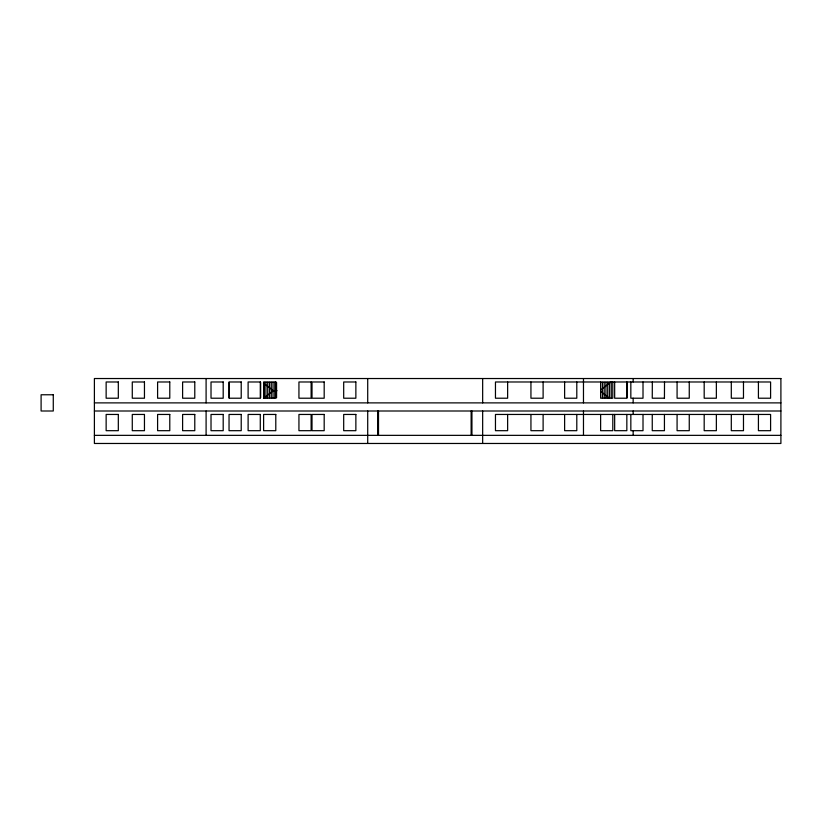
<?xml version="1.0" encoding="UTF-8"?>
<svg xmlns="http://www.w3.org/2000/svg" width="822" height="822" viewBox="0 0 822 822"><rect width="100%" height="100%" fill="white"/><g stroke="black" fill="none" stroke-linecap="round" stroke-linejoin="round"><path stroke-width="1.23" d="M600.8 389.947L611.445 381.572M263.441 398.321L273.387 390.707L276.983 390.707M664.515 398.197L652.257 398.218L652.339 381.963M94.396 402.883L780.9 402.883M94.396 411L780.9 411M94.396 435.352L780.9 435.352M263.441 383.093L273.387 390.707M600.8 391.467L609.513 398.321M758.418 381.983L758.418 398.218L770.594 398.218L770.594 381.983L495.461 381.983L495.461 398.218L507.636 398.218L507.636 381.983M758.418 414.452L758.418 430.687L770.594 430.687L770.594 414.452L495.461 414.452L495.461 430.687L507.636 430.687L507.636 414.452M743.478 381.983L743.478 398.218L731.303 398.218L731.303 381.983M743.478 414.452L743.478 430.687L731.303 430.687L731.303 414.452M716.363 381.983L716.363 398.218L704.187 398.218L704.187 381.983M716.363 414.452L716.363 430.687L704.187 430.687L704.187 414.452M689.257 381.983L689.257 398.218L677.081 398.218L677.081 381.983M689.257 414.452L689.257 430.687L677.081 430.687L677.081 414.452M664.515 381.963L664.433 398.218M664.433 414.452L664.433 430.687L652.257 430.687L652.257 414.452M643.01 381.983L643.01 398.218L630.834 398.218L630.834 381.983M643.01 414.452L643.01 430.687L630.834 430.687L630.834 414.452M633.156 378.531L633.156 381.983M633.156 398.218L633.156 402.883M633.156 411L633.156 414.452M633.156 430.687L633.156 435.352M627.155 382.374L627.155 397.756M626.837 381.983L626.837 398.218L614.661 398.218L614.661 381.983M626.837 414.452L626.837 430.687L614.661 430.687L614.661 414.452M612.801 381.983L612.801 398.218L600.625 398.218L600.625 381.983M612.801 414.452L612.801 430.687L600.625 430.687L600.625 414.452M611.26 382.374L611.26 397.756M609.492 382.374L609.492 397.756M607.715 382.374L607.715 397.756M605.948 382.374L605.948 397.756M604.18 382.374L604.18 397.756M602.413 382.374L602.413 397.756M583.476 378.531L583.476 402.883M583.476 411L583.476 435.352M576.797 381.983L576.797 398.218L564.622 398.218L564.622 381.983M576.797 414.452L576.797 430.687L564.622 430.687L564.622 414.452M543.116 381.983L543.116 398.218L530.94 398.218L530.94 381.983M543.116 414.452L543.116 430.687L530.94 430.687L530.94 414.452M482.658 378.531L482.658 402.883M482.658 411L482.658 443.469M471.941 411L471.941 435.352M471.129 411L471.129 435.352M378.51 411L378.51 435.352M377.699 411L377.699 435.352M367.711 378.531L367.711 402.883M367.711 411L367.711 443.469M276.572 382.374L276.572 397.756M274.795 382.374L274.795 397.756M273.027 382.374L273.027 397.756M271.26 382.374L271.26 397.756M269.493 382.374L269.493 397.756M267.715 382.374L267.715 397.756M265.948 382.374L265.948 397.756M264.181 382.374L264.181 397.756M260.646 382.374L260.646 397.756M229.225 382.374L229.225 397.756M206.096 378.531L206.096 402.883M206.096 411L206.096 435.352M780.9 378.531L94.396 378.531L94.396 443.469L780.9 443.469L780.9 378.531M118.317 381.983L106.141 381.983L106.141 398.218L118.317 398.218L118.317 381.983M144.456 381.983L132.28 381.983L132.28 398.218L144.456 398.218L144.456 381.983M169.784 381.983L157.598 381.983L157.598 398.218L169.784 398.218L169.784 381.983M194.783 381.983L182.607 381.983L182.607 398.218L194.783 398.218L194.783 381.983M223.194 381.983L211.018 381.983L211.018 398.218L223.194 398.218L223.194 381.983M241.216 381.983L229.04 381.983L229.04 398.218L241.216 398.218L241.216 381.983M260.286 381.983L248.11 381.983L248.11 398.218L260.286 398.218L260.286 381.983M275.791 381.983L263.615 381.983L263.615 398.218L275.791 398.218L275.791 381.983M311.127 381.983L298.941 381.983L298.941 398.218L311.127 398.218L311.127 381.983M324.187 381.983L312.011 381.983L312.011 398.218L324.187 398.218L324.187 381.983M355.864 381.983L343.688 381.983L343.688 398.218L355.864 398.218L355.864 381.983M53.276 394.766L41.1 394.766L41.1 411L53.276 411L53.276 394.766M118.317 414.452L106.141 414.452L106.141 430.687L118.317 430.687L118.317 414.452M144.456 414.452L132.28 414.452L132.28 430.687L144.456 430.687L144.456 414.452M169.784 414.452L157.598 414.452L157.598 430.687L169.784 430.687L169.784 414.452M194.783 414.452L182.607 414.452L182.607 430.687L194.783 430.687L194.783 414.452M223.194 414.452L211.018 414.452L211.018 430.687L223.194 430.687L223.194 414.452M241.216 414.452L229.04 414.452L229.04 430.687L241.216 430.687L241.216 414.452M260.286 414.452L248.11 414.452L248.11 430.687L260.286 430.687L260.286 414.452M275.791 414.452L263.615 414.452L263.615 430.687L275.791 430.687L275.791 414.452M311.127 414.452L298.941 414.452L298.941 430.687L311.127 430.687L311.127 414.452M324.187 414.452L312.011 414.452L312.011 430.687L324.187 430.687L324.187 414.452M355.864 414.452L343.688 414.452L343.688 430.687L355.864 430.687L355.864 414.452"/></g></svg>
